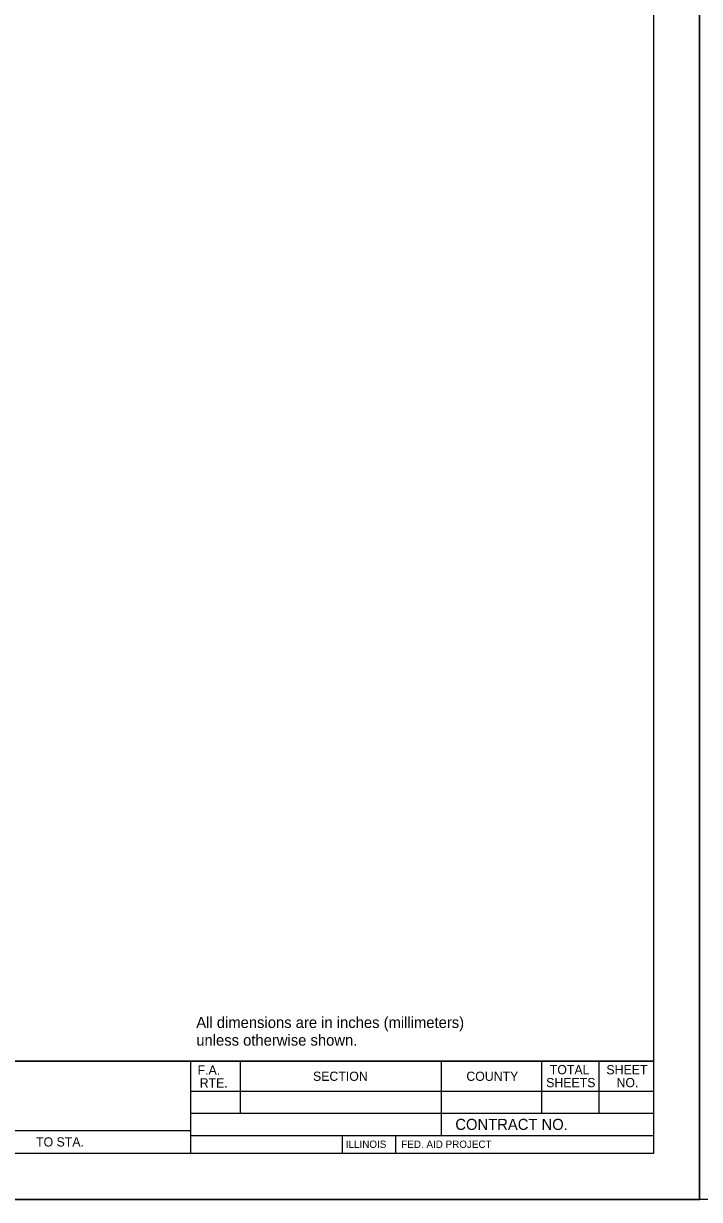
# Model space of a CAD drawing. Extents: x 783925 to 785285, y 2248 to 2688.
# Drawn here: x 784458.4 to 784605.1, y 2248.2 to 2503.4 of the extents above; entities that cross this region are included whole.
import ezdxf

# ---------------------------------------------------------------- set-up
doc = ezdxf.new("R2010")
doc.units = 0
for name, color, linetype in [('Level 48', 7, 'Continuous'), ('Sheets_50 Reference Boundary', 7, 'Continuous'), ('Sheets_General Details', 7, 'Continuous'), ('Sheets_Printer Plotting Border', 7, 'Continuous')]:
    doc.layers.add(name, color=color, linetype=linetype)

msp = doc.modelspace()

# ---------------------------------------------------------------- linework, layer by layer
at = {"layer": 'Level 48'}
msp.add_lwpolyline([(783925.15, 2688.15), (784605.15, 2688.15), (784605.15, 2248.15), (783925.15, 2248.15)], close=True, dxfattribs=at)
at = {"layer": 'Sheets_50 Reference Boundary'}
msp.add_lwpolyline([(783965.15, 2678.15), (784595.15, 2678.15), (784595.15, 2278.15), (783965.15, 2278.15)], close=True, dxfattribs=at)
at = {"layer": 'Sheets_General Details'}
for p, q in [((784605.15, 2248.15), (784605.15, 2688.15)), ((784605.15, 2688.15), (784605.15, 2248.15)), ((783965.15, 2278.15), (784595.15, 2278.15)), ((784494.63, 2278.15), (784494.63, 2258.15)), ((784505.44, 2278.15), (784505.44, 2266.85)), ((784549.04, 2278.15), (784549.04, 2262.05)), ((784570.88, 2278.15), (784570.88, 2266.85)), ((784583.3, 2278.15), (784583.3, 2266.85)), ((784494.63, 2271.65), (784595.15, 2271.65)), ((784494.63, 2266.85), (784595.15, 2266.85)), ((784340.63, 2263.15), (784494.63, 2263.15)), ((784494.63, 2262.05), (784595.15, 2262.05)), ((784527.58, 2262.05), (784527.58, 2258.15)), ((784539.18, 2262.05), (784539.18, 2258.15)), ((784605.15, 2248.15), (783925.15, 2248.15)), ((785285.15, 2248.15), (784605.15, 2248.15))]:
    msp.add_line(p, q, dxfattribs=at)
msp.add_lwpolyline([(783965.15, 2678.15), (784595.15, 2678.15), (784595.15, 2258.15), (783965.15, 2258.15)], close=True, dxfattribs=at)
at = {"layer": 'Sheets_Printer Plotting Border'}
msp.add_lwpolyline([(783925.15, 2248.15), (784605.15, 2248.15), (784605.15, 2688.15), (783925.15, 2688.15)], close=True, dxfattribs=at)

# ---------------------------------------------------------------- texts
at = {"layer": 'Sheets_General Details'}
for s, height, p in [('All dimensions are in inches (millimeters)', 2.4, (784495.9, 2285.38)), ('unless otherwise shown.', 2.4, (784495.9, 2281.54)), ('F.A.  ', 2, (784496.18, 2275.25)), ('TOTAL', 2, (784572.65, 2275.32)), ('SHEET', 2, (784584.94, 2275.32)), ('RTE.', 2, (784496.64, 2272.45)), ('SECTION', 2, (784521.24, 2273.9)), ('COUNTY', 2, (784554.53, 2273.9)), ('SHEETS', 2, (784571.86, 2272.52)), ('NO.', 2, (784587.14, 2272.52)), ('CONTRACT NO.      ', 2.4, (784552.14, 2263.25)), ('TO STA.', 2, (784461.11, 2259.65)), ('ILLINOIS', 1.6, (784528.36, 2259.34)), ('FED. AID PROJECT', 1.6, (784540.4, 2259.34))]:
    msp.add_text(s, height=height, dxfattribs=at).set_placement(p)

doc.saveas('drawing.dxf')
